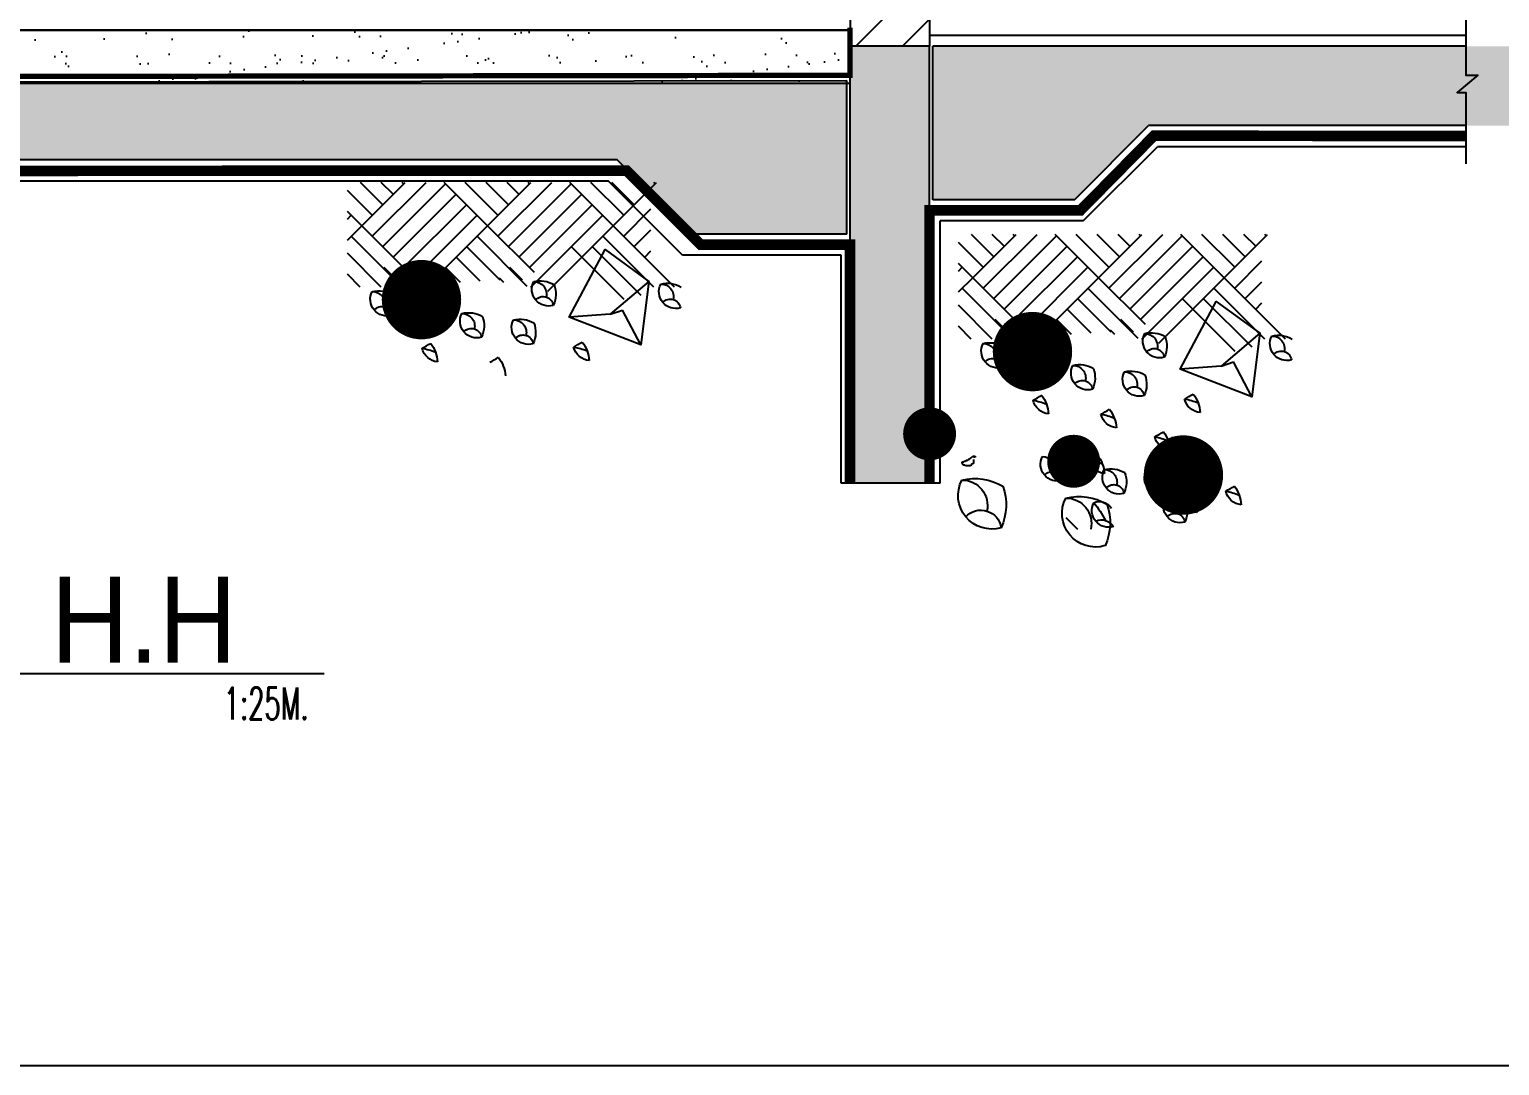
# Model space of a CAD drawing. Extents: x 417609.6 to 417638.5, y 43441 to 43460.9.
# Drawn here: x 417632.232 to 417635.01, y 43440.977 to 43442.935 of the extents above; entities that cross this region are included whole.
import ezdxf

# ---------------------------------------------------------------- set-up
doc = ezdxf.new("R2010")
doc.units = 0
doc.header["$MEASUREMENT"] = 0
doc.linetypes.add('HIDDEN2', pattern=[0.1875, 0.125, -0.0625])
doc.layers.get('0').update_dxf_attribs({"linetype": 'CONTINUOUS'})
for name, color, linetype in [('2', 2, 'CONTINUOUS'), ('gravel', 11, 'CONTINUOUS'), ('Hatch', 11, 'CONTINUOUS'), ('Plaster', 7, 'CONTINUOUS'), ('SANI', 2, 'CONTINUOUS'), ('TITLE', 6, 'CONTINUOUS'), ('TXT', 2, 'CONTINUOUS'), ('TXT1', 2, 'CONTINUOUS'), ('WALL', 6, 'CONTINUOUS'), ('WallPartition', 2, 'CONTINUOUS'), ('Windows', 9, 'CONTINUOUS')]:
    doc.layers.add(name, color=color, linetype=linetype)
doc.styles.add('ROMANS', font='ROMANS.shx', dxfattribs={"width": 0.6})
doc.styles.add('TTXT', font='swisse.ttf', dxfattribs={"width": 0.6})

# ---------------------------------------------------------------- blocks, each defined once
blk = doc.blocks.new('A$C53BB0ABE')
for p, q in [((0.1286, 0.5089), (0.0467, 0.5908)), ((0.0494, 0.5881), (0.052, 0.5908)), ((0.0692, 0.5683), (0.0916, 0.5908)), ((0.089, 0.5485), (0.1312, 0.5908)), ((0.1088, 0.5287), (0.1708, 0.5908)), ((0.1286, 0.5089), (0.2104, 0.5908)), ((0.3266, 0.4693), (0.2078, 0.5881)), ((0.3464, 0.4891), (0.2447, 0.5908)), ((0.3662, 0.5089), (0.2843, 0.5908)), ((0.287, 0.5881), (0.2896, 0.5908)), ((0.3068, 0.5683), (0.3292, 0.5908)), ((0.3266, 0.5485), (0.3688, 0.5908)), ((0.3464, 0.5287), (0.4084, 0.5908)), ((0.3662, 0.5089), (0.448, 0.5908)), ((0.5642, 0.4693), (0.4454, 0.5881)), ((0.584, 0.4891), (0.4823, 0.5908)), ((0.6038, 0.5089), (0.5219, 0.5908)), ((0.5246, 0.5881), (0.5272, 0.5908)), ((0.5444, 0.5683), (0.5668, 0.5908)), ((0.5642, 0.5485), (0.6064, 0.5908)), ((0.3068, 0.4495), (0.188, 0.5683)), ((0.5444, 0.4495), (0.4256, 0.5683)), ((0.584, 0.5287), (0.6308, 0.5756)), ((0.1088, 0.4891), (0.0574, 0.5405)), ((0.2844, 0.3927), (0.1484, 0.5287)), ((0.287, 0.4297), (0.1682, 0.5485)), ((0.5048, 0.4099), (0.386, 0.5287)), ((0.5246, 0.4297), (0.4058, 0.5485)), ((0.6038, 0.5089), (0.6308, 0.536)), ((0.6308, 0.5215), (0.6236, 0.5287)), ((0.0126, 0.3929), (0.1286, 0.5089)), ((0.089, 0.4693), (0.0574, 0.5009)), ((0.2522, 0.3853), (0.1286, 0.5089)), ((0.2775, 0.4202), (0.3662, 0.5089)), ((0.4822, 0.3929), (0.3662, 0.5089)), ((0.4877, 0.3929), (0.6038, 0.5089)), ((0.6308, 0.4819), (0.6038, 0.5089)), ((0.0522, 0.3929), (0.1484, 0.4891)), ((0.2911, 0.3942), (0.386, 0.4891)), ((0.5273, 0.3929), (0.6236, 0.4891)), ((0.0692, 0.4495), (0.0574, 0.4613)), ((0.0761, 0.3773), (0.1682, 0.4693)), ((0.1077, 0.3692), (0.2078, 0.4693)), ((0.3425, 0.406), (0.4058, 0.4693)), ((0.3799, 0.4038), (0.4256, 0.4495)), ((0.5669, 0.3929), (0.6308, 0.4568)), ((0.2998, 0.4059), (0.3237, 0.4297)), ((0.4173, 0.4017), (0.4454, 0.4297)), ((0.4927, 0.3612), (0.5613, 0.4297)), ((0.6065, 0.3929), (0.6308, 0.4172)), ((0.335, 0.4014), (0.3435, 0.4099)), ((0.4547, 0.3995), (0.4652, 0.4099)), ((0.6038, 0.1716), (0.5993, 0.1716)), ((0.5993, 0.1716), (0.5993, 0.17)), ((0.5993, 0.17), (0.6008, 0.17)), ((0.6008, 0.17), (0.6008, 0.1685)), ((0.6054, 0.17), (0.6038, 0.1716)), ((0.6069, 0.1685), (0.6054, 0.17)), ((0.6084, 0.167), (0.6069, 0.1685)), ((0.6099, 0.167), (0.6084, 0.167)), ((0.6114, 0.1655), (0.6099, 0.167)), ((0.6023, 0.1655), (0.6023, 0.1579)), ((0.6023, 0.1579), (0.6054, 0.1564)), ((0.6054, 0.1564), (0.6069, 0.1549)), ((0.6069, 0.1549), (0.6084, 0.1534)), ((0.6084, 0.1534), (0.6175, 0.1534)), ((0.6129, 0.164), (0.6114, 0.1655)), ((0.616, 0.164), (0.6129, 0.164)), ((0.6175, 0.1625), (0.616, 0.164)), ((0.6205, 0.1625), (0.6175, 0.1625)), ((0.6175, 0.1534), (0.619, 0.1549)), ((0.619, 0.1549), (0.622, 0.1549)), ((0.6205, 0.1609), (0.6205, 0.1625)), ((0.6236, 0.1609), (0.6205, 0.1609)), ((0.622, 0.1564), (0.6236, 0.1579)), ((0.622, 0.1549), (0.622, 0.1564)), ((0.6236, 0.1579), (0.6236, 0.1609)), ((0.1652, 0.1106), (0.1667, 0.1091)), ((0.1667, 0.1091), (0.1758, 0.1091)), ((0.1758, 0.1091), (0.1773, 0.1106)), ((0.1773, 0.1106), (0.1804, 0.1106)), ((0.4049, 0.033), (0.4273, 0.0554))]:
    blk.add_line(p, q)
for points in [[(0.0766, 0.2837), (0.2116, 0.3362), (0.1441, 0.4638), (0.0616, 0.4038), (0.0766, 0.2837), (0.1112, 0.3497)], [(0.1343, 0.3416), (0.2116, 0.3362), (0.1441, 0.4638), (0.0616, 0.4038), (0.1343, 0.3416), (0.1112, 0.3497)]]:
    blk.add_lwpolyline(points)
for centre, radius, start, end in [((0.0263, 0.3493), 0.0509, 76.0322, 121.1405), ((0.0105, 0.3841), 0.0317, 253.7091, 27.4015), ((0.0385, 0.3747), 0.024, 89.5708, 192.7334), ((0.2876, 0.38), 0.0506, 159.5756, 205.1522), ((0.2666, 0.354), 0.0509, 76.0322, 121.1405), ((0.2507, 0.3889), 0.0317, 253.7091, 27.4015), ((0.2787, 0.3794), 0.024, 89.5708, 192.7334), ((0.0207, 0.3509), 0.0193, 42.46, 171.8043), ((0.261, 0.3557), 0.0193, 42.46, 171.8043), ((0.5929, 0.3611), 0.0506, 159.5756, 205.1522), ((0.5718, 0.3352), 0.0509, 76.0322, 121.1405), ((0.556, 0.37), 0.0317, 253.7091, 27.4015), ((0.5839, 0.3606), 0.024, 89.5708, 192.7334), ((0.4233, 0.3197), 0.0506, 159.5756, 205.1522), ((0.4022, 0.2938), 0.0509, 76.0322, 121.1405), ((0.3864, 0.3286), 0.0317, 253.7091, 27.4015), ((0.4143, 0.3192), 0.024, 89.5708, 192.7334), ((0.5662, 0.3369), 0.0193, 42.46, 171.8043), ((0.3258, 0.3075), 0.0506, 159.5756, 205.1522), ((0.3047, 0.2816), 0.0509, 76.0322, 121.1405), ((0.2889, 0.3164), 0.0317, 253.7091, 27.4015), ((0.3168, 0.307), 0.024, 89.5708, 192.7334), ((0.3966, 0.2954), 0.0193, 42.46, 171.8043), ((0.2409, 0.2493), 0.0669, 143.5113, 175.9191), ((0.1707, 0.2874), 0.0336, 275.8828, 346.643), ((0.1707, 0.2874), 0.0336, 275.8828, 346.643), ((0.2198, 0.1738), 0.1071, 98.8765, 112.9463), ((-0.5126, -0.9402), 1.4144, 59.5906, 60.3518), ((0.2991, 0.2833), 0.0193, 42.46, 171.8043), ((0.5272, 0.2468), 0.0669, 143.5113, 175.9191), ((-0.2263, -0.9426), 1.4144, 59.5906, 60.3518), ((0.3991, 0.2205), 0.0669, 143.5113, 175.9191), ((0.3289, 0.2586), 0.0336, 275.8828, 346.643), ((0.3289, 0.2586), 0.0336, 275.8828, 346.643), ((0.3781, 0.145), 0.1071, 98.8765, 112.9463), ((-0.3544, -0.969), 1.4144, 59.5906, 60.3518), ((0.457, 0.285), 0.0336, 275.8828, 346.643), ((0.457, 0.285), 0.0336, 275.8828, 346.643), ((0.5062, 0.1714), 0.1071, 98.8765, 112.9463), ((0.2342, 0.1849), 0.0506, 159.5756, 205.1522), ((0.1973, 0.1938), 0.0317, 253.7091, 27.4015), ((0.2974, 0.1777), 0.0669, 143.5113, 175.9191), ((0.2272, 0.2159), 0.0336, 275.8828, 346.643), ((0.2272, 0.2159), 0.0336, 275.8828, 346.643), ((0.2764, 0.1023), 0.1071, 98.8765, 112.9463), ((-0.4561, -1.0117), 1.4144, 59.5906, 60.3518), ((0.2076, 0.1607), 0.0193, 42.46, 171.8043), ((0.4217, 0.1339), 0.0669, 143.5113, 175.9191), ((-0.3318, -1.0556), 1.4144, 59.5906, 60.3518), ((0.444, 0.1562), 0.0317, 253.7091, 27.4015), ((0.4719, 0.1468), 0.024, 89.5708, 192.7334), ((0.2643, 0.1135), 0.0339, 70.0639, 139.3275), ((0.2477, 0.1308), 0.0317, 253.7091, 27.4015), ((0.2757, 0.1214), 0.024, 89.5708, 192.7334), ((0.364, 0.1228), 0.0506, 159.5756, 205.1522), ((0.343, 0.0969), 0.0509, 76.0322, 121.1405), ((0.3271, 0.1317), 0.0317, 253.7091, 27.4015), ((0.3551, 0.1223), 0.024, 89.5708, 192.7334), ((0.3515, 0.172), 0.0336, 275.8828, 346.643), ((0.3515, 0.172), 0.0336, 275.8828, 346.643), ((0.4007, 0.0584), 0.1071, 98.8765, 112.9463), ((0.4809, 0.1473), 0.0506, 159.5756, 205.1522), ((0.4542, 0.123), 0.0193, 42.46, 171.8043), ((0.1633, 0.075), 0.0669, 143.5113, 175.9191), ((-0.5902, -1.1144), 1.4144, 59.5906, 60.3518), ((0.2641, 0.1182), 0.0309, 145.6775, 215.1297), ((0.258, 0.0977), 0.0193, 42.46, 171.8043), ((0.3374, 0.0986), 0.0193, 42.46, 171.8043), ((0.6418, 0.0795), 0.1012, 159.5756, 205.1522), ((0.5997, 0.0276), 0.1018, 76.0322, 121.1405), ((0.568, 0.0973), 0.0634, 253.7091, 27.4015), ((0.6239, 0.0785), 0.048, 89.5708, 192.7334), ((0.0931, 0.1132), 0.0336, 275.8828, 346.643), ((0.0931, 0.1132), 0.0336, 275.8828, 346.643), ((0.1423, -0.0004), 0.1071, 98.8765, 112.9463), ((0.247, 0.0605), 0.0669, 143.5113, 175.9191), ((0.1768, 0.0987), 0.0336, 275.8828, 346.643), ((0.1768, 0.0987), 0.0336, 275.8828, 346.643), ((0.2259, -0.0149), 0.1071, 98.8765, 112.9463), ((-0.5065, -1.1289), 1.4144, 59.5906, 60.3518), ((0.2488, 0.0686), 0.0506, 159.5756, 205.1522), ((0.2277, 0.0426), 0.0509, 76.0322, 121.1405), ((0.2119, 0.0775), 0.0317, 253.7091, 27.4015), ((0.2398, 0.0681), 0.024, 89.5708, 192.7334), ((0.347, 0.0689), 0.0317, 253.7091, 27.4015), ((0.3641, 0.0592), 0.0267, 65.5992, 147.4022), ((0.4033, -0.0063), 0.1018, 76.0322, 121.1405), ((0.5126, -0.0328), 0.1801, 139.7514, 152.5428), ((0.3716, 0.0634), 0.0634, 253.7091, 27.4015), ((0.4275, 0.0445), 0.048, 89.5708, 192.7334), ((0.2221, 0.0443), 0.0193, 42.46, 171.8043), ((0.4454, 0.0455), 0.1012, 159.5756, 205.1522), ((0.5884, 0.031), 0.0386, 42.46, 171.8043), ((0.3603, 0.0256), 0.0257, 64.3681, 149.8962)]:
    blk.add_arc(centre, radius, start, end)
at = {"layer": 'Hatch'}
for points, const_width in [([(0.4534, 0.3692, 1), (0.5284, 0.3692, 1)], 0.075), ([(0.6603, 0.2138, 1), (0.7103, 0.2138, 1)], 0.05), ([(0.1682, 0.136, 1), (0.2432, 0.136, 1)], 0.075), ([(0.3881, 0.162, 1), (0.4381, 0.162, 1)], 0.05)]:
    blk.add_lwpolyline(points, format="xyb", close=True, dxfattribs=dict(at, const_width=const_width))
blk = doc.blocks.new('A$C22107CF4')
for p, q in [((0.1286, 0.2837), (0.0467, 0.3655)), ((0.0494, 0.3629), (0.052, 0.3655)), ((0.0692, 0.3431), (0.0916, 0.3655)), ((0.089, 0.3233), (0.1312, 0.3655)), ((0.1088, 0.3035), (0.1708, 0.3655)), ((0.1286, 0.2837), (0.2104, 0.3655)), ((0.3266, 0.2441), (0.2078, 0.3629)), ((0.3464, 0.2639), (0.2447, 0.3655)), ((0.3662, 0.2837), (0.2843, 0.3655)), ((0.287, 0.3629), (0.2896, 0.3655)), ((0.3068, 0.3431), (0.3292, 0.3655)), ((0.3266, 0.3233), (0.3688, 0.3655)), ((0.3464, 0.3035), (0.4084, 0.3655)), ((0.3662, 0.2837), (0.448, 0.3655)), ((0.5642, 0.2441), (0.4454, 0.3629)), ((0.584, 0.2639), (0.4823, 0.3655)), ((0.6038, 0.2837), (0.5219, 0.3655)), ((0.5246, 0.3629), (0.5272, 0.3655)), ((0.5444, 0.3431), (0.5668, 0.3655)), ((0.5642, 0.3233), (0.6064, 0.3655)), ((0.3068, 0.2243), (0.188, 0.3431)), ((0.5444, 0.2243), (0.4256, 0.3431)), ((0.584, 0.3035), (0.6308, 0.3504)), ((0.1088, 0.2639), (0.0574, 0.3153)), ((0.287, 0.2045), (0.1682, 0.3233)), ((0.5246, 0.2045), (0.4058, 0.3233)), ((0.6038, 0.2837), (0.6308, 0.3108)), ((0.0126, 0.1677), (0.1286, 0.2837)), ((0.2522, 0.1601), (0.1286, 0.2837)), ((0.2844, 0.1675), (0.1484, 0.3035)), ((0.2775, 0.195), (0.3662, 0.2837)), ((0.4822, 0.1677), (0.3662, 0.2837)), ((0.5048, 0.1847), (0.386, 0.3035)), ((0.4877, 0.1677), (0.6038, 0.2837)), ((0.6308, 0.2566), (0.6038, 0.2837)), ((0.6308, 0.2962), (0.6236, 0.3035)), ((0.0522, 0.1677), (0.1484, 0.2639)), ((0.089, 0.2441), (0.0574, 0.2757)), ((0.2911, 0.169), (0.386, 0.2639)), ((0.5273, 0.1677), (0.6236, 0.2639)), ((0.0692, 0.2243), (0.0574, 0.2361)), ((0.0761, 0.152), (0.1682, 0.2441)), ((0.1077, 0.144), (0.2078, 0.2441)), ((0.3425, 0.1808), (0.4058, 0.2441)), ((0.3799, 0.1786), (0.4256, 0.2243)), ((0.5669, 0.1677), (0.6308, 0.2316)), ((0.2998, 0.1806), (0.3237, 0.2045)), ((0.4173, 0.1764), (0.4454, 0.2045)), ((0.4927, 0.1359), (0.5613, 0.2045)), ((0.335, 0.1762), (0.3435, 0.1847)), ((0.4547, 0.1742), (0.4652, 0.1847)), ((0.6065, 0.1677), (0.6308, 0.192))]:
    blk.add_line(p, q)
for points in [[(0.0766, 0.0585), (0.2116, 0.111), (0.1441, 0.2385), (0.0616, 0.1785), (0.0766, 0.0585), (0.1112, 0.1244)], [(0.1343, 0.1163), (0.2116, 0.111), (0.1441, 0.2385), (0.0616, 0.1785), (0.1343, 0.1163), (0.1112, 0.1244)]]:
    blk.add_lwpolyline(points)
for centre, radius, start, end in [((0.0263, 0.124), 0.0509, 76.0322, 121.1405), ((0.0105, 0.1589), 0.0317, 253.7091, 27.4015), ((0.0385, 0.1494), 0.024, 89.5708, 192.7334), ((0.2876, 0.1547), 0.0506, 159.5756, 205.1522), ((0.2666, 0.1288), 0.0509, 76.0322, 121.1405), ((0.2507, 0.1636), 0.0317, 253.7091, 27.4015), ((0.2787, 0.1542), 0.024, 89.5708, 192.7334), ((0.0207, 0.1257), 0.0193, 42.46, 171.8043), ((0.261, 0.1305), 0.0193, 42.46, 171.8043), ((0.5929, 0.1359), 0.0506, 159.5756, 205.1522), ((0.5718, 0.1099), 0.0509, 76.0322, 121.1405), ((0.556, 0.1448), 0.0317, 253.7091, 27.4015), ((0.5839, 0.1354), 0.024, 89.5708, 192.7334), ((0.4233, 0.0945), 0.0506, 159.5756, 205.1522), ((0.4022, 0.0685), 0.0509, 76.0322, 121.1405), ((0.3864, 0.1034), 0.0317, 253.7091, 27.4015), ((0.4143, 0.0939), 0.024, 89.5708, 192.7334), ((0.5662, 0.1116), 0.0193, 42.46, 171.8043), ((0.3258, 0.0823), 0.0506, 159.5756, 205.1522), ((0.3047, 0.0563), 0.0509, 76.0322, 121.1405), ((0.2889, 0.0912), 0.0317, 253.7091, 27.4015), ((0.3168, 0.0818), 0.024, 89.5708, 192.7334), ((0.3966, 0.0702), 0.0193, 42.46, 171.8043), ((0.2409, 0.024), 0.0669, 143.5113, 175.9191), ((-0.5126, -1.1654), 1.4144, 59.5906, 60.3518), ((0.2991, 0.058), 0.0193, 42.46, 171.8043), ((0.5272, 0.0216), 0.0669, 143.5113, 175.9191), ((-0.2263, -1.1678), 1.4144, 59.5906, 60.3518), ((0.1707, 0.0622), 0.0336, 275.8828, 346.643), ((0.1707, 0.0622), 0.0336, 275.8828, 346.643), ((0.2198, -0.0514), 0.1071, 98.8765, 112.9463), ((0.3991, -0.0048), 0.0669, 143.5113, 175.9191), ((-0.3544, -1.1942), 1.4144, 59.5906, 60.3518), ((0.457, 0.0598), 0.0336, 275.8828, 346.643), ((0.457, 0.0598), 0.0336, 275.8828, 346.643), ((0.5062, -0.0538), 0.1071, 98.8765, 112.9463)]:
    blk.add_arc(centre, radius, start, end)
at = {"layer": 'Hatch', "const_width": 0.075}
blk.add_lwpolyline([(0.4534, 0.144, 1), (0.5284, 0.144, 1)], format="xyb", close=True, dxfattribs=at)

msp = doc.modelspace()

# ---------------------------------------------------------------- hatches: boundary and pattern name
at = {"layer": 'Hatch'}
h = msp.add_hatch(dxfattribs=at)
h.set_pattern_fill('ANSI31', color=256, scale=0.5, style=0)
h.set_pattern_definition([(45, (-127.107985, -60.16816), (-0.044194173824, 0.044194173824), [])])
h.paths.add_polyline_path([(417630.1079, 43445.9528), (417630.0895, 43445.9528), (417630.0895, 43445.99), (417629.9866, 43445.9172), (417629.9866, 43445.9528), (417629.9579, 43445.9528), (417629.9579, 43445.1528), (417630.1079, 43445.1528)])
h.paths.add_polyline_path([(417632.3329, 43445.9528), (417632.1829, 43445.9528), (417632.1829, 43445.1528), (417632.3329, 43445.1528)])
h.paths.add_polyline_path([(417633.9329, 43445.9528), (417633.9084, 43445.9528), (417633.9084, 43445.99), (417633.8054, 43445.9172), (417633.8054, 43445.9528), (417633.7829, 43445.9528), (417633.7829, 43442.9328), (417633.783, 43442.9328), (417633.783, 43442.9028), (417633.9329, 43442.9028)])
at = {"layer": 'Windows'}
h = msp.add_hatch(dxfattribs=at)
h.set_pattern_fill('AR-SAND', color=256, scale=0.05, style=0)
h.set_pattern_definition([(37.5, (-127.107985, -60.16816), (-0.003149667905, 0.09634118845), [0, -0.076, 0, -0.085, 0, -0.08125]), (7.5, (-127.10799, -60.16816), (0.088488835263, 0.14110730326), [0, -0.041, 0, -0.0685, 0, -0.02625]), (327.5, (-127.169485, -60.16816), (0.155707093088, 0.000282952677), [0, -0.025, 0, -0.09, 0, -0.1175]), (317.5, (-127.16949, -60.16816), (0.15030633023, 0.043883778247), [0, -0.0125, 0, -0.059, 0, -0.0675])])
h.paths.add_polyline_path([(417633.783, 43442.9328), (417630.1136, 43442.9328), (417630.1136, 43442.8328), (417633.783, 43442.8328)])
h = msp.add_hatch(dxfattribs=at)
h.set_pattern_fill('AR-CONC', color=256, scale=0.03, style=0)
h.set_pattern_definition([(50, (-127.10799, -60.16816), (0.21517805478, -0.018825640495), [0.0225, -0.2475]), (355, (-127.10799, -60.16816), (-0.04162540008, 0.22565764011), [0.018, -0.198]), (100.4514, (-127.09005, -60.16973), (0.17355281451, 0.20683186262), [0.019122057, -0.2103426336]), (46.1842, (-127.10799, -60.10816), (0.32017231459, -0.0496557043), [0.03375, -0.37125]), (96.6356, (-127.0813, -60.1123), (0.28039881166, 0.29223536127), [0.0286830864, -0.3155139]), (351.1842, (-127.108, -60.10816), (0.28039858354, 0.29223558028), [0.027, -0.297]), (21, (-127.07799, -60.12316), (0.179072115636, -0.1207856672), [0.0225, -0.2475]), (326, (-127.07799, -60.12316), (0.07299459958, 0.21754501351), [0.018, -0.198]), (71.4514, (-127.06306, -60.13323), (0.25206678857, 0.09675914901), [0.019122057, -0.2103426336]), (37.5, (-127.107985, -60.16816), (0.003647956595, 0.09986815615), [0, -0.1956, 0, -0.201, 0, -0.19875]), (7.5, (-127.10799, -60.16816), (0.078920861233, 0.118323513565), [0, -0.1146, 0, -0.1911, 0, -0.07575]), (327.5, (-127.174885, -60.16816), (0.160146730852, -0.00676646152), [0, -0.075, 0, -0.234, 0, -0.3105]), (317.5, (-127.20489, -60.16816), (0.174955850803, 0.0300314947), [0, -0.0975, 0, -0.1554, 0, -0.2205])])
h.paths.add_polyline_path([(417634.2069, 43442.6128), (417634.3469, 43442.7528), (417635.1261, 43442.7528), (417635.1261, 43442.8156), (417635.1096, 43442.8156), (417635.1486, 43442.8481), (417635.1261, 43442.8481), (417635.1261, 43442.9028), (417633.9393, 43442.9028), (417633.9393, 43442.6128)])
h.paths.add_polyline_path([(417633.7829, 43442.5478), (417633.7829, 43442.0771), (417633.9329, 43442.0771), (417633.9329, 43442.1452, -0.412817), (417633.9081, 43442.1702, -0.412817), (417633.9329, 43442.1952), (417633.9329, 43442.9028), (417633.783, 43442.9028), (417633.783, 43442.8328), (417633.7829, 43442.8328)])
h.paths.add_polyline_path([(417631.2579, 43442.8328), (417631.2579, 43442.6878), (417633.3429, 43442.6878), (417633.4829, 43442.5478), (417633.7766, 43442.5478), (417633.7766, 43442.8328)])
h.paths.add_polyline_path([(417630.1136, 43442.8328), (417630.1136, 43442.5478), (417630.4072, 43442.5478), (417630.5472, 43442.6878), (417631.2579, 43442.6878), (417631.2579, 43442.8328)])
h.paths.add_polyline_path([(417629.9579, 43442.0771), (417630.1079, 43442.0771), (417630.1079, 43442.8978), (417629.9579, 43442.8978)])
h.paths.add_polyline_path([(417629.9528, 43442.8978), (417628.908, 43442.8978), (417628.908, 43442.848), (417628.9305, 43442.848), (417628.8914, 43442.8156), (417628.908, 43442.8156), (417628.908, 43442.7478), (417629.5179, 43442.7478), (417629.6579, 43442.6078), (417629.9528, 43442.6078)])

# ---------------------------------------------------------------- linework, layer by layer
at = {"layer": '2'}
for p, q in [((417633.7829, 43442.0771), (417633.7829, 43442.9028)), ((417633.7829, 43442.5478), (417633.7829, 43442.9028)), ((417633.9329, 43442.9028), (417633.7829, 43442.9028)), ((417633.9329, 43442.0771), (417633.9329, 43442.9028)), ((417634.9465, 43442.9028), (417633.9393, 43442.9028)), ((417633.9393, 43442.6128), (417633.9393, 43442.9028)), ((417630.1136, 43442.8328), (417633.7766, 43442.8378)), ((417633.7766, 43442.5478), (417633.7766, 43442.8378)), ((417634.2069, 43442.6128), (417634.3469, 43442.7528)), ((417634.9465, 43442.7528), (417634.3469, 43442.7528)), ((417634.2235, 43442.5728), (417634.3635, 43442.7128)), ((417634.9465, 43442.7128), (417634.3635, 43442.7128)), ((417633.3429, 43442.6878), (417630.5472, 43442.6878)), ((417633.4829, 43442.5478), (417633.3429, 43442.6878)), ((417633.3264, 43442.6478), (417630.5638, 43442.6478)), ((417633.4664, 43442.5078), (417633.3264, 43442.6478)), ((417634.2069, 43442.6128), (417633.9393, 43442.6128)), ((417633.9529, 43442.0771), (417633.9529, 43442.5728)), ((417634.2235, 43442.5728), (417633.9529, 43442.5728)), ((417633.7766, 43442.5478), (417633.4829, 43442.5478)), ((417633.7658, 43442.5078), (417633.4664, 43442.5078)), ((417633.7658, 43442.0771), (417633.7658, 43442.5078)), ((417633.9529, 43442.0771), (417633.7658, 43442.0771))]:
    msp.add_line(p, q, dxfattribs=at)
at = {"layer": 'Plaster'}
for p, q in [((417630.1136, 43442.9328), (417633.783, 43442.9328)), ((417634.9465, 43442.9228), (417633.9329, 43442.9228))]:
    msp.add_line(p, q, dxfattribs=at)
at = {"layer": 'SANI', "color": 6}
msp.add_line((417631.2929, 43441.7177), (417632.789, 43441.7177), dxfattribs=at)
at = {"layer": 'TITLE'}
msp.add_line((417609.6136, 43440.9766), (417637.9386, 43440.9766), dxfattribs=at)
at = {"layer": 'WALL'}
for p, q in [((417633.7829, 43445.9528), (417633.7829, 43442.9028)), ((417633.9329, 43445.9528), (417633.9329, 43442.9028))]:
    msp.add_line(p, q, dxfattribs=at)
at = {"layer": 'WallPartition', "linetype": 'HIDDEN2'}
for points, const_width in [([(417630.1079, 43442.8428), (417633.7829, 43442.8478), (417633.7829, 43442.9378)], 0.01), ([(417634.9465, 43442.7329), (417634.3572, 43442.7338), (417634.2184, 43442.5928), (417633.9329, 43442.5928), (417633.9329, 43442.0771)], 0.02), ([(417630.1148, 43442.0771), (417630.1148, 43442.5233), (417630.4183, 43442.5268), (417630.5527, 43442.6662), (417633.3607, 43442.6678), (417633.5007, 43442.5278), (417633.7829, 43442.5278), (417633.7829, 43442.0771)], 0.02)]:
    msp.add_lwpolyline(points, dxfattribs=dict(at, const_width=const_width))
at = {"layer": 'Windows'}
msp.add_lwpolyline([(417634.9465, 43442.9771), (417634.9465, 43442.8481), (417634.9691, 43442.8481), (417634.93, 43442.8156), (417634.9465, 43442.8156), (417634.9465, 43442.6808)], dxfattribs=at)
msp.add_lwpolyline([(417633.783, 43442.9328), (417630.1136, 43442.9328), (417630.1136, 43442.8328), (417633.783, 43442.8328)], close=True, dxfattribs=at)

# ---------------------------------------------------------------- block references
at = {"layer": 'gravel', "xscale": -1}
for name, p in [('A$C22107CF4', (417633.464, 43442.2799)), ('A$C53BB0ABE', (417634.6184, 43441.9565))]:
    msp.add_blockref(name, p, dxfattribs=at)

# ---------------------------------------------------------------- texts
at = {"layer": 'TXT', "style": 'ROMANS', "width": 0.6}
msp.add_text('1:25M.', height=0.06, dxfattribs=at).set_placement((417632.5992, 43441.6308))
at = {"layer": 'TXT1', "color": 6, "style": 'TTXT', "width": 0.9}
msp.add_text('SECTION H.H', height=0.162094, dxfattribs=at).set_placement((417631.3107, 43441.7381))

doc.saveas('drawing.dxf')
